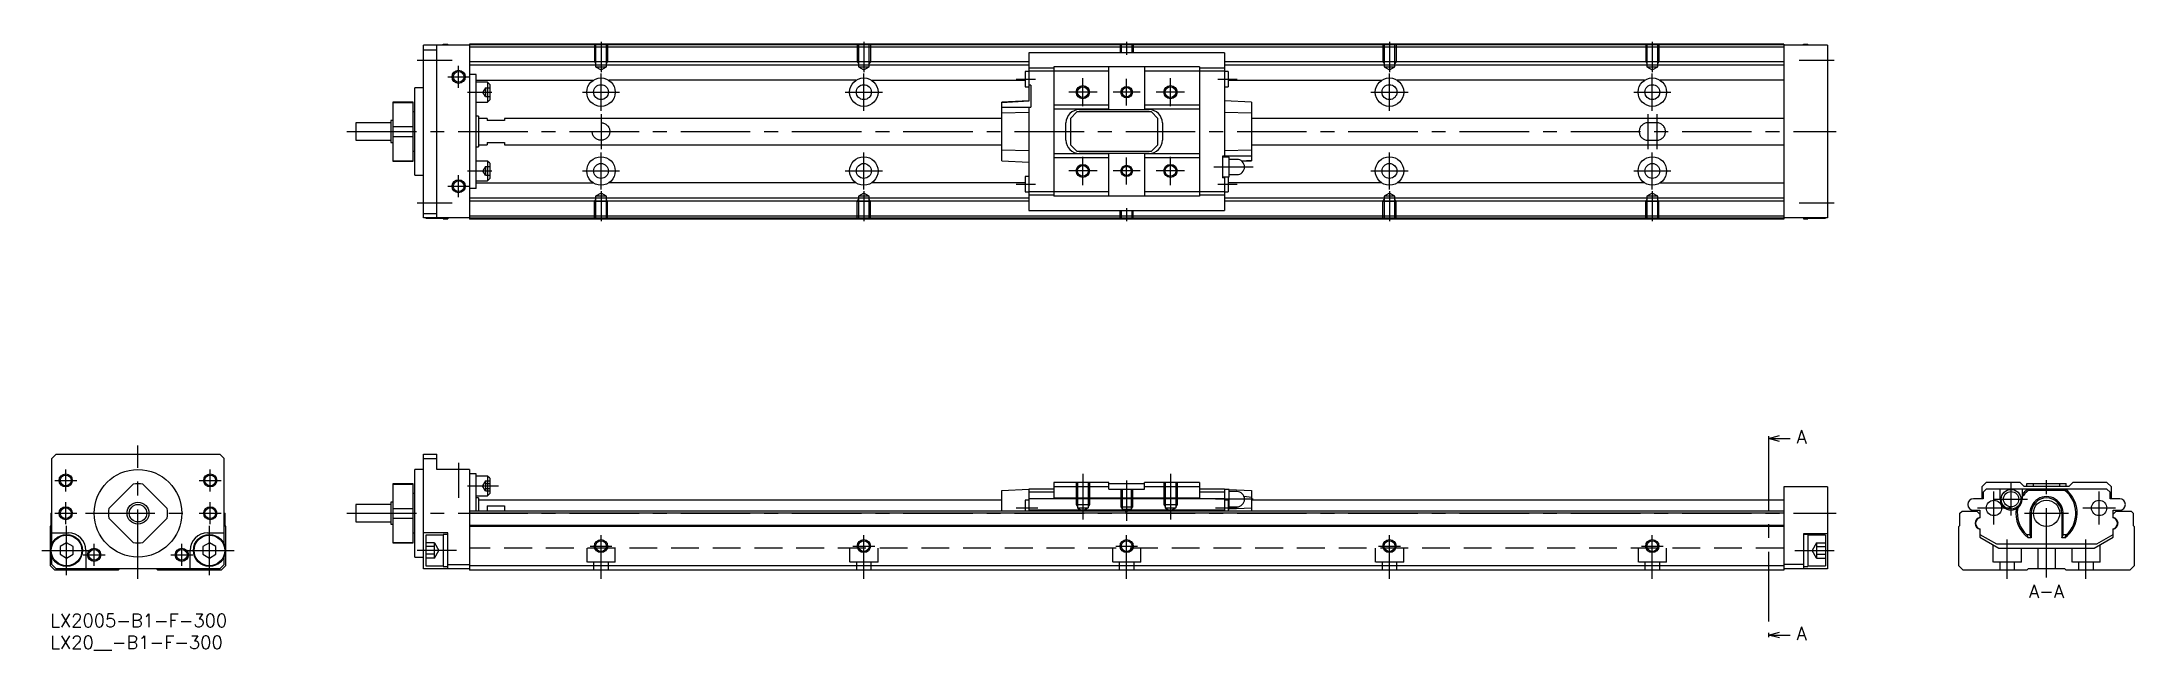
# Model space of a CAD drawing. Extents: x -2 to 476, y -8 to 131.
import ezdxf

# ---------------------------------------------------------------- set-up
doc = ezdxf.new("R2010")
doc.units = 0
doc.header["$LTSCALE"] = 0.5
doc.linetypes.add('CENTER', pattern=[50.8, 31.75, -6.35, 6.35, -6.35])
doc.linetypes.add('DASHED', pattern=[19.05, 12.7, -6.35])
for name, color, linetype in [('MSM_CENTER', 1, 'CENTER'), ('MSM_CONTINUOUS', 7, 'CONTINUOUS'), ('MSM_DASHED', 4, 'DASHED'), ('MSM_NARROW', 5, 'CONTINUOUS'), ('MSM_PART_NUMBER', 7, 'CONTINUOUS')]:
    doc.layers.add(name, color=color, linetype=linetype)
doc.styles.get("Standard").update_dxf_attribs({"font": 'txt.shx', "height": 1, "bigfont": 'bigfont.shx'})

# ---------------------------------------------------------------- blocks, each defined once
blk = doc.blocks.new('*U2')
at = {"layer": 'MSM_PART_NUMBER'}
blk.add_text('LX2005-B1-F-300', height=3, dxfattribs=at).set_placement((0, -3))
blk = doc.blocks.new('*U3')
at = {"layer": 'MSM_PART_NUMBER'}
blk.add_text('LX20__-B1-F-300', height=3, dxfattribs=at).set_placement((0, -8))

msp = doc.modelspace()

# ---------------------------------------------------------------- linework, layer by layer
at = {"layer": 'MSM_CENTER'}
for p, q in [((125.7, 130.7), (125.7, 123.79)), ((185.7, 130.7), (185.7, 123.79)), ((245.7, 130.7), (245.7, 127.7)), ((305.7, 130.7), (305.7, 123.79)), ((365.7, 130.7), (365.7, 123.79)), ((83.7, 126.5), (91.7, 126.5)), ((93.2, 120.2), (93.2, 125.2)), ((399.2, 126.5), (407.2, 126.5)), ((90.7, 122.7), (95.7, 122.7)), ((125.7, 114.95), (125.7, 123.45)), ((185.7, 114.95), (185.7, 123.45)), ((220.5, 122.2), (224.9, 122.2)), ((235.7, 115.97), (235.7, 122.43)), ((245.7, 116.14), (245.7, 122.26)), ((255.7, 115.97), (255.7, 122.43)), ((266.5, 122.2), (270.9, 122.2)), ((305.7, 114.95), (305.7, 123.45)), ((365.7, 114.95), (365.7, 123.45)), ((95.2, 119.2), (100.8, 119.2)), ((121.45, 119.2), (129.95, 119.2)), ((181.45, 119.2), (189.95, 119.2)), ((238.93, 119.2), (232.47, 119.2)), ((248.76, 119.2), (242.64, 119.2)), ((258.93, 119.2), (252.47, 119.2)), ((301.45, 119.2), (309.95, 119.2)), ((361.45, 119.2), (369.95, 119.2)), ((67.7, 110.2), (407.7, 110.2)), ((125.7, 114.2), (125.7, 106.2)), ((364.7, 114.2), (364.7, 106.2)), ((366.7, 114.2), (366.7, 106.2)), ((125.7, 96.95), (125.7, 105.45)), ((185.7, 96.95), (185.7, 105.45)), ((305.7, 96.95), (305.7, 105.45)), ((365.7, 96.95), (365.7, 105.45)), ((95.2, 101.2), (100.8, 101.2)), ((121.45, 101.2), (129.95, 101.2)), ((181.45, 101.2), (189.95, 101.2)), ((238.93, 101.2), (232.47, 101.2)), ((235.7, 97.97), (235.7, 104.43)), ((248.76, 101.2), (242.64, 101.2)), ((245.7, 98.14), (245.7, 104.26)), ((258.93, 101.2), (252.47, 101.2)), ((255.7, 97.97), (255.7, 104.43)), ((274.6, 102.1), (265.6, 102.1)), ((301.45, 101.2), (309.95, 101.2)), ((361.45, 101.2), (369.95, 101.2)), ((90.7, 97.7), (95.7, 97.7)), ((93.2, 95.2), (93.2, 100.2)), ((125.7, 96.61), (125.7, 89.7)), ((185.7, 96.61), (185.7, 89.7)), ((220.5, 98.2), (224.9, 98.2)), ((266.5, 98.15), (270.9, 98.15)), ((305.7, 96.61), (305.7, 89.7)), ((365.7, 96.61), (365.7, 89.7)), ((83.7, 93.9), (91.7, 93.9)), ((245.7, 92.7), (245.7, 89.7)), ((399.2, 93.9), (407.2, 93.9)), ((20, 8), (20, 38.5)), ((392.2, 39.58), (392.2, -4.33)), ((93.2, 34.5), (93.2, 26.5)), ((1, 30.5), (6, 30.5)), ((3.5, 28), (3.5, 33)), ((34, 30.5), (39, 30.5)), ((36.5, 28), (36.5, 33)), ((95.2, 29.25), (102.3, 29.25)), ((235.7, 32), (235.7, 21.6)), ((245.7, 30.5), (245.7, 21.3)), ((255.7, 32), (255.7, 21.6)), ((447.6, 22.45), (447.6, 29.95)), ((455.7, 8.3), (455.7, 31.1)), ((3.5, 20.5), (3.5, 25.5)), ((36.5, 20.5), (36.5, 25.5)), ((220.5, 24.2), (225.4, 24.2)), ((274.6, 26.2), (266, 26.2)), ((266, 24.2), (270.9, 24.2)), ((439.95, 24.2), (447.45, 24.2)), ((443.7, 20.45), (443.7, 27.95)), ((443.85, 26.2), (451.35, 26.2)), ((463.95, 24.2), (471.45, 24.2)), ((467.7, 20.45), (467.7, 27.95)), ((1, 23), (6, 23)), ((3.7, 8.85), (3.7, 20.15)), ((8, 23), (32, 23)), ((34, 23), (39, 23)), ((36.3, 8.85), (36.3, 20.15)), ((67.7, 23), (407.7, 23)), ((450.7, 23), (460.7, 23)), ((-1.95, 14.5), (9.35, 14.5)), ((10, 11), (10, 16)), ((30, 11), (30, 16)), ((30.65, 14.5), (41.95, 14.5)), ((92.7, 14.5), (83.7, 14.5)), ((123.2, 15.5), (128.2, 15.5)), ((125.7, 8), (125.7, 18)), ((183.2, 15.5), (188.2, 15.5)), ((185.7, 8), (185.7, 18)), ((243.2, 15.5), (248.2, 15.5)), ((245.7, 8), (245.7, 18)), ((303.2, 15.5), (308.2, 15.5)), ((305.7, 8), (305.7, 18)), ((363.2, 15.5), (368.2, 15.5)), ((365.7, 8), (365.7, 18)), ((398.2, 14.5), (407.2, 14.5)), ((446.7, 8), (446.7, 17)), ((464.7, 8), (464.7, 17)), ((7.5, 13.5), (12.5, 13.5)), ((27.5, 13.5), (32.5, 13.5))]:
    msp.add_line(p, q, dxfattribs=at)
at = {"layer": 'MSM_CONTINUOUS'}
for p, q in [((95.7, 129.9), (85.2, 129.9)), ((85.2, 90.5), (85.2, 129.9)), ((85.7, 129.9), (85.7, 130)), ((85.7, 130), (89.7, 130)), ((88.2, 90.5), (88.2, 129.9)), ((89.7, 129.9), (89.7, 130.15)), ((89.7, 130.15), (90.7, 130.15)), ((90.7, 129.9), (90.7, 130.15)), ((395.7, 130.2), (95.7, 130.2)), ((95.7, 130.2), (95.7, 90.2)), ((395.7, 130), (95.7, 130)), ((395.7, 129.5), (95.7, 129.5)), ((395.7, 130.2), (395.7, 90.2)), ((405.7, 129.9), (395.7, 129.9)), ((400.2, 129.9), (400.2, 130.15)), ((400.2, 130.15), (401.2, 130.15)), ((401.2, 129.9), (401.2, 130.15)), ((401.2, 130), (405.2, 130)), ((405.2, 129.9), (405.2, 130)), ((405.7, 129.9), (405.7, 90.5)), ((85.2, 128.9), (88.2, 128.9)), ((223.4, 126.1), (95.7, 126.1)), ((223.4, 125.4), (95.7, 125.4)), ((223.4, 128.2), (223.4, 117.13)), ((268, 128.2), (223.4, 128.2)), ((229.1, 124.7), (223.4, 124.7)), ((262.3, 125), (229.1, 125)), ((229.1, 125), (229.1, 95.4)), ((241.6, 115.2), (241.6, 125)), ((249.8, 125), (249.8, 115.2)), ((262.3, 125), (262.3, 95.4)), ((268, 124.7), (262.3, 124.7)), ((268, 128.2), (268, 104.6)), ((395.7, 126.1), (268, 126.1)), ((395.7, 125.4), (268, 125.4)), ((85.2, 120.2), (83.2, 120.2)), ((83.2, 100.2), (83.2, 120.2)), ((97.2, 123.2), (95.7, 123.2)), ((97.2, 97.2), (97.2, 123.2)), ((97.2, 121.94), (123.95, 121.94)), ((99.8, 121.45), (97.2, 121.45)), ((99.8, 121.45), (99.8, 116.95)), ((100.3, 120.95), (99.8, 121.45)), ((100.3, 120.95), (100.3, 117.45)), ((183.95, 121.94), (127.45, 121.94)), ((187.45, 121.94), (222.5, 121.94)), ((222.5, 123.95), (222.5, 120.45)), ((223.4, 123.95), (222.5, 123.95)), ((222.5, 120.45), (223.4, 120.45)), ((229.1, 123.99), (223.4, 123.99)), ((223.8, 120.8), (223.4, 120.8)), ((223.8, 120.8), (223.8, 115.8)), ((241.6, 124), (229.1, 124)), ((262.3, 124), (249.8, 124)), ((268, 123.99), (262.3, 123.99)), ((268.9, 123.95), (268, 123.95)), ((268, 120.45), (268.9, 120.45)), ((268.9, 123.95), (268.9, 120.45)), ((268.9, 121.94), (303.95, 121.94)), ((363.95, 121.94), (307.45, 121.94)), ((395.7, 121.94), (367.45, 121.94)), ((82.8, 116.95), (78.2, 116.95)), ((78.2, 116.95), (78.2, 103.45)), ((78.2, 116.86), (82.8, 116.86)), ((82.8, 103.45), (82.8, 116.95)), ((83.2, 114.7), (82.8, 114.7)), ((97.2, 116.95), (99.8, 116.95)), ((99.8, 116.95), (100.3, 117.45)), ((223.4, 117.2), (217.2, 116.88)), ((223.4, 117.13), (217.2, 116.76)), ((217.2, 103.52), (217.2, 116.88)), ((217.2, 115.8), (223.8, 115.8)), ((223.4, 115.8), (223.4, 92.2)), ((241.6, 116.2), (229.1, 116.2)), ((241.6, 115.3), (229.1, 115.3)), ((234.35, 114.7), (232.85, 113.2)), ((251.35, 114.7), (234.35, 114.7)), ((234.85, 115.2), (250.85, 115.2)), ((262.3, 116.2), (249.8, 116.2)), ((262.3, 115.3), (249.8, 115.3)), ((252.85, 113.2), (251.35, 114.7)), ((274.2, 116.88), (268, 117.2)), ((274.2, 116.88), (274.2, 103.52)), ((69.7, 112.2), (69.7, 108.2)), ((77.7, 112.2), (69.7, 112.2)), ((77.7, 112.7), (77.7, 107.7)), ((78.2, 112.7), (77.7, 112.7)), ((78.2, 111.32), (82.8, 111.32)), ((97.7, 113.7), (97.2, 113.7)), ((97.7, 113.7), (97.7, 106.7)), ((99.7, 113.2), (97.7, 113.2)), ((99.7, 113.2), (99.7, 112.7)), ((103.7, 112.7), (99.7, 112.7)), ((103.7, 113.2), (103.7, 112.7)), ((217.2, 113.2), (103.7, 113.2)), ((223.4, 114.53), (217.2, 114.39)), ((231.85, 108.2), (231.85, 112.2)), ((232.85, 113.2), (232.85, 107.2)), ((252.85, 107.2), (252.85, 113.2)), ((253.85, 112.2), (253.85, 108.2)), ((274.2, 114.39), (268, 114.53)), ((395.7, 113.2), (274.2, 113.2)), ((69.7, 108.2), (77.7, 108.2)), ((77.7, 107.7), (78.2, 107.7)), ((78.2, 109.08), (82.8, 109.08)), ((82.8, 105.7), (83.2, 105.7)), ((97.2, 106.7), (97.7, 106.7)), ((97.7, 107.2), (99.7, 107.2)), ((99.7, 107.7), (103.7, 107.7)), ((99.7, 107.7), (99.7, 107.2)), ((103.7, 107.7), (103.7, 107.2)), ((103.7, 107.2), (217.2, 107.2)), ((217.2, 106.01), (223.4, 105.87)), ((241.6, 105.1), (229.1, 105.1)), ((232.85, 107.2), (234.35, 105.7)), ((234.35, 105.7), (251.35, 105.7)), ((250.85, 105.2), (234.85, 105.2)), ((241.6, 95.4), (241.6, 105.2)), ((249.8, 105.2), (249.8, 95.4)), ((262.3, 105.1), (249.8, 105.1)), ((251.35, 105.7), (252.85, 107.2)), ((268, 105.87), (274.2, 106.01)), ((274.2, 107.2), (395.7, 107.2)), ((78.2, 103.54), (82.8, 103.54)), ((78.2, 103.45), (82.8, 103.45)), ((99.8, 103.45), (97.2, 103.45)), ((100.3, 102.95), (99.8, 103.45)), ((99.8, 103.45), (99.8, 98.95)), ((100.3, 102.95), (100.3, 99.45)), ((217.2, 103.52), (223.4, 103.2)), ((241.6, 104.2), (229.1, 104.2)), ((262.3, 104.2), (249.8, 104.2)), ((267.6, 104.6), (267.6, 99.6)), ((274.2, 104.6), (267.6, 104.6)), ((269.1, 104.35), (267.6, 104.35)), ((269.1, 99.85), (269.1, 104.35)), ((270.85, 103.85), (269.1, 103.85)), ((269.1, 100.35), (270.85, 100.35)), ((271.9, 103.5), (274.2, 103.64)), ((272.01, 103.41), (274.2, 103.52)), ((83.2, 100.2), (85.2, 100.2)), ((97.2, 97.2), (95.7, 97.2)), ((97.2, 98.95), (99.8, 98.95)), ((97.2, 98.46), (123.95, 98.46)), ((99.8, 98.95), (100.3, 99.45)), ((183.95, 98.46), (127.45, 98.46)), ((222.5, 98.46), (187.45, 98.46)), ((222.5, 99.95), (222.5, 96.45)), ((223.4, 99.95), (222.5, 99.95)), ((222.5, 96.45), (223.4, 96.45)), ((229.1, 96.41), (223.4, 96.41)), ((229.1, 95.7), (223.4, 95.7)), ((241.6, 96.4), (229.1, 96.4)), ((262.3, 96.4), (249.8, 96.4)), ((268, 96.41), (262.3, 96.41)), ((268, 95.7), (262.3, 95.7)), ((267.6, 99.85), (269.1, 99.85)), ((268, 99.6), (267.6, 99.6)), ((268, 99.85), (268, 92.2)), ((268, 96.45), (268.9, 96.45)), ((268.9, 99.85), (268.9, 96.45)), ((303.95, 98.46), (268.9, 98.46)), ((363.95, 98.46), (307.45, 98.46)), ((367.45, 98.46), (395.7, 98.46)), ((85.2, 91.5), (88.2, 91.5)), ((223.4, 95), (95.7, 95)), ((223.4, 94.3), (95.7, 94.3)), ((395.7, 90.9), (95.7, 90.9)), ((223.4, 92.2), (268, 92.2)), ((262.3, 95.4), (229.1, 95.4)), ((395.7, 95), (268, 95)), ((395.7, 94.3), (268, 94.3)), ((95.7, 90.5), (85.2, 90.5)), ((85.7, 90.5), (85.7, 90.4)), ((85.7, 90.4), (89.7, 90.4)), ((89.7, 90.5), (89.7, 90.25)), ((89.7, 90.25), (90.7, 90.25)), ((90.7, 90.5), (90.7, 90.25)), ((395.7, 90.4), (95.7, 90.4)), ((395.7, 90.2), (95.7, 90.2)), ((405.7, 90.5), (395.7, 90.5)), ((400.2, 90.5), (400.2, 90.25)), ((400.2, 90.25), (401.2, 90.25)), ((401.2, 90.5), (401.2, 90.25)), ((401.2, 90.4), (405.2, 90.4)), ((405.2, 90.5), (405.2, 90.4)), ((392.2, 40.08), (394.7, 40.75)), ((392.2, 40.58), (392.2, 39.58)), ((394.7, 39.41), (392.2, 40.08)), ((392.2, 40.08), (397.2, 40.08)), ((0.3, 35.5), (1.3, 36.5)), ((0.3, 15.83), (0.3, 35.5)), ((1.3, 36.5), (38.7, 36.5)), ((38.7, 36.5), (39.7, 35.5)), ((39.7, 15.83), (39.7, 35.5)), ((85.2, 10.3), (85.2, 36.5)), ((85.2, 36.5), (88.2, 36.5)), ((85.2, 35.5), (88.2, 35.5)), ((88.2, 33), (88.2, 36.5)), ((13.34, 24.12), (18.88, 29.66)), ((21.12, 29.66), (26.66, 24.12)), ((82.8, 29.75), (78.2, 29.75)), ((78.2, 29.75), (78.2, 16.25)), ((78.2, 29.66), (82.8, 29.66)), ((82.8, 16.25), (82.8, 29.75)), ((85.2, 33), (83.2, 33)), ((83.2, 13), (83.2, 33)), ((95.7, 33), (88.2, 33)), ((95.7, 33), (95.7, 10)), ((97.2, 32), (95.7, 32)), ((97.2, 23.5), (97.2, 32)), ((99.8, 31.5), (97.2, 31.5)), ((100.3, 31), (99.8, 31.5)), ((99.8, 31.5), (99.8, 27)), ((100.3, 31), (100.3, 27.5)), ((229.1, 30), (229.1, 26.43)), ((241.6, 30), (229.1, 30)), ((241.6, 29), (229.1, 29)), ((241.6, 28.5), (241.6, 30)), ((241.6, 29.8), (249.8, 29.8)), ((249.8, 28.5), (249.8, 30)), ((262.3, 30), (249.8, 30)), ((262.3, 29), (249.8, 29)), ((262.3, 30), (262.3, 26.43)), ((405.7, 29), (395.7, 29)), ((395.7, 29), (395.7, 10)), ((405.7, 29), (405.7, 10.3)), ((441.9, 30), (440.9, 29)), ((440.9, 29), (440.9, 26.43)), ((449.7, 30), (441.9, 30)), ((450.6, 29.1), (449.7, 30)), ((460.8, 29.1), (450.6, 29.1)), ((451.2, 29.1), (451.2, 29.8)), ((451.2, 29.8), (460.2, 29.8)), ((452.7, 29.1), (452.7, 29.8)), ((458.7, 29.1), (458.7, 29.8)), ((460.2, 29.1), (460.2, 29.8)), ((461.7, 30), (460.8, 29.1)), ((469.5, 30), (461.7, 30)), ((470.5, 29), (469.5, 30)), ((470.5, 26.43), (470.5, 29)), ((77.7, 25), (69.7, 25)), ((69.7, 25), (69.7, 21)), ((78.2, 25.5), (77.7, 25.5)), ((77.7, 25.5), (77.7, 20.5)), ((78.2, 24.12), (82.8, 24.12)), ((83.2, 27.5), (82.8, 27.5)), ((97.2, 27), (99.8, 27)), ((97.7, 26.5), (97.2, 26.5)), ((97.7, 26.5), (97.7, 23.5)), ((217.2, 26), (97.7, 26)), ((99.7, 24.66), (103.7, 24.66)), ((99.7, 24.66), (99.7, 23.5)), ((99.8, 27), (100.3, 27.5)), ((103.7, 24.66), (103.7, 23.5)), ((217.2, 28.2), (223.4, 28.5)), ((217.2, 23.5), (217.2, 28.2)), ((223.4, 25.95), (222.5, 25.95)), ((222.5, 25.95), (222.5, 23.5)), ((229.1, 28.5), (223.4, 28.5)), ((223.4, 28.5), (223.4, 23.5)), ((229.1, 27.79), (223.4, 27.79)), ((268, 26.3), (223.4, 26.3)), ((262.3, 26.43), (229.1, 26.43)), ((241.6, 28.5), (249.8, 28.5)), ((268, 28.5), (262.3, 28.5)), ((268, 27.79), (262.3, 27.79)), ((268, 28.5), (269.02, 28.45)), ((268, 28.5), (268, 23.5)), ((269.1, 28.45), (268, 28.45)), ((268.9, 25.95), (268, 25.95)), ((268.9, 25.95), (268.9, 23.5)), ((268.9, 23.95), (269.1, 23.95)), ((269.1, 28.45), (274.2, 28.2)), ((269.1, 23.95), (269.1, 28.45)), ((270.85, 27.95), (269.1, 27.95)), ((269.1, 24.45), (270.85, 24.45)), ((269.1, 24.03), (274.2, 24.23)), ((274.2, 26.63), (272.5, 26.79)), ((274.2, 28.2), (274.2, 23.5)), ((395.7, 26), (274.2, 26)), ((441.2, 26.3), (439, 26.3)), ((440.9, 26.43), (441.2, 26.43)), ((441.91, 28.5), (441.2, 27.79)), ((441.2, 27.79), (441.2, 26.3)), ((469.49, 28.5), (441.91, 28.5)), ((445.1, 26.2), (445.1, 28.5)), ((450.1, 28.5), (450.1, 26.2)), ((451.37, 28.5), (451.51, 28.2)), ((459.89, 28.2), (451.51, 28.2)), ((459.89, 28.2), (460.03, 28.5)), ((470.2, 27.79), (469.49, 28.5)), ((470.2, 26.3), (470.2, 27.79)), ((470.2, 26.43), (470.5, 26.43)), ((472.4, 26.3), (470.2, 26.3)), ((0, 20), (0.2, 20.2)), ((0, 11), (0, 20)), ((0.2, 23), (0.3, 23.1)), ((0.2, 20.2), (0.2, 23)), ((18.88, 16.34), (13.34, 21.88)), ((26.66, 21.88), (21.12, 16.34)), ((39.7, 23.1), (39.8, 23)), ((39.8, 23), (39.8, 20.2)), ((39.8, 20.2), (40, 20)), ((40, 20), (40, 11)), ((69.7, 21), (77.7, 21)), ((77.7, 20.5), (78.2, 20.5)), ((78.2, 21.88), (82.8, 21.88)), ((395.7, 23.5), (95.7, 23.5)), ((395.7, 23), (95.7, 23)), ((395.7, 20.2), (95.7, 20.2)), ((395.7, 20), (95.7, 20)), ((268, 23.7), (223.4, 23.7)), ((435.7, 20), (435.9, 20.2)), ((435.7, 11), (435.7, 20)), ((435.9, 23), (436.4, 23.5)), ((435.9, 20.2), (435.9, 23)), ((436.4, 23.5), (439.8, 23.5)), ((439, 23.7), (440.5, 23.7)), ((439.8, 23.5), (440.5, 22.8)), ((440.5, 23.7), (440.5, 21.96)), ((440.5, 19.44), (440.5, 17.5)), ((451.91, 22.68), (451.91, 18.04)), ((452.2, 23), (452.2, 17.38)), ((459.2, 23), (459.2, 17.38)), ((459.49, 18.04), (459.49, 22.68)), ((470.9, 21.96), (470.9, 23.7)), ((470.9, 23.7), (472.4, 23.7)), ((470.9, 22.8), (471.6, 23.5)), ((470.9, 17.5), (470.9, 19.44)), ((471.6, 23.5), (475, 23.5)), ((475, 23.5), (475.5, 23)), ((475.5, 23), (475.5, 20.2)), ((475.5, 20.2), (475.7, 20)), ((475.7, 20), (475.7, 11)), ((0.3, 18.5), (4.1, 18.5)), ((3.7, 16.23), (2.2, 15.37)), ((2.2, 15.37), (2.2, 13.63)), ((5.2, 15.37), (3.7, 16.23)), ((5.2, 13.63), (5.2, 15.37)), ((8.1, 14.5), (8.1, 10.3)), ((31.9, 10.3), (31.9, 14.5)), ((36.3, 16.23), (34.8, 15.37)), ((34.8, 15.37), (34.8, 13.63)), ((35.9, 18.5), (39.7, 18.5)), ((37.8, 15.37), (36.3, 16.23)), ((37.8, 13.63), (37.8, 15.37)), ((78.2, 16.34), (82.8, 16.34)), ((78.2, 16.25), (82.8, 16.25)), ((82.8, 18.5), (83.2, 18.5)), ((90.7, 18.5), (85.2, 18.5)), ((85.7, 18), (85.7, 11)), ((89.7, 18), (85.7, 18)), ((89.7, 18.15), (89.7, 10.85)), ((90.7, 18.15), (89.7, 18.15)), ((90.7, 10.3), (90.7, 18.5)), ((405.7, 18.3), (400.2, 18.3)), ((400.2, 18.3), (400.2, 10.3)), ((401.2, 18.15), (400.2, 18.15)), ((401.2, 18.15), (401.2, 10.85)), ((405.2, 18), (401.2, 18)), ((405.2, 18), (405.2, 11)), ((440.5, 18.16), (444.24, 16)), ((440.5, 17.5), (444.83, 15)), ((444.24, 16), (467.16, 16)), ((444.83, 15), (466.57, 15)), ((451.91, 18.04), (451.23, 18.04)), ((452.2, 17.38), (451.53, 17.38)), ((451.91, 18.04), (452.2, 17.38)), ((459.2, 17.38), (459.49, 18.04)), ((459.87, 17.38), (459.2, 17.38)), ((460.17, 18.04), (459.49, 18.04)), ((466.57, 15), (470.9, 17.5)), ((467.16, 16), (470.9, 18.16)), ((1, 10), (0, 11)), ((0.3, 11.3), (0.3, 13.17)), ((0.3, 11.3), (1.3, 10.3)), ((15.5, 10), (1, 10)), ((38.7, 10.3), (1.3, 10.3)), ((2.2, 13.63), (3.7, 12.77)), ((3.7, 12.77), (5.2, 13.63)), ((15.8, 10.3), (15.5, 10)), ((24.5, 10), (24.2, 10.3)), ((39, 10), (24.5, 10)), ((34.8, 13.63), (36.3, 12.77)), ((36.3, 12.77), (37.8, 13.63)), ((38.7, 10.3), (39.7, 11.3)), ((40, 11), (39, 10)), ((39.7, 11.3), (39.7, 13.17)), ((83.2, 13), (85.2, 13)), ((95.7, 10.3), (85.2, 10.3)), ((85.7, 11), (89.7, 11)), ((89.7, 10.85), (90.7, 10.85)), ((90.7, 11.3), (95.7, 11.3)), ((395.7, 11), (95.7, 11)), ((395.7, 10), (95.7, 10)), ((400.2, 11.3), (395.7, 11.3)), ((405.7, 10.3), (395.7, 10.3)), ((400.2, 10.85), (401.2, 10.85)), ((401.2, 11), (405.2, 11)), ((436.7, 10), (435.7, 11)), ((451.2, 10), (436.7, 10)), ((451.5, 10.3), (451.2, 10)), ((459.9, 10.3), (451.5, 10.3)), ((460.2, 10), (459.9, 10.3)), ((474.7, 10), (460.2, 10)), ((475.7, 11), (474.7, 10)), ((392.2, -4.83), (394.7, -4.16)), ((392.2, -4.33), (392.2, -5.33)), ((394.7, -5.5), (392.2, -4.83)), ((392.2, -4.83), (397.2, -4.83))]:
    msp.add_line(p, q, dxfattribs=at)
for centre, radius in [((93.2, 122.7), 1.23), ((125.7, 119.2), 3.25), ((125.7, 119.2), 1.7), ((185.7, 119.2), 3.25), ((185.7, 119.2), 1.7), ((235.7, 119.2), 1.23), ((245.7, 119.2), 1.06), ((255.7, 119.2), 1.23), ((305.7, 119.2), 3.25), ((305.7, 119.2), 1.7), ((365.7, 119.2), 3.25), ((365.7, 119.2), 1.7), ((125.7, 101.2), 3.25), ((125.7, 101.2), 1.7), ((185.7, 101.2), 3.25), ((185.7, 101.2), 1.7), ((235.7, 101.2), 1.23), ((245.7, 101.2), 1.06), ((255.7, 101.2), 1.23), ((305.7, 101.2), 3.25), ((305.7, 101.2), 1.7), ((365.7, 101.2), 3.25), ((365.7, 101.2), 1.7), ((93.2, 97.7), 1.23), ((3.5, 30.5), 1.23), ((20, 23), 10), ((36.5, 30.5), 1.23), ((3.5, 23), 1.23), ((20, 23), 2.5), ((20, 23), 2), ((36.5, 23), 1.23), ((443.7, 24.2), 1.75), ((447.6, 26.2), 2.25), ((447.6, 26.2), 1.75), ((455.7, 23), 3), ((467.7, 24.2), 1.75), ((3.7, 14.5), 3.65), ((3.7, 14.5), 3.5), ((10, 13.5), 1.23), ((30, 13.5), 1.23), ((36.3, 14.5), 3.65), ((36.3, 14.5), 3.5), ((125.7, 15.5), 1.23), ((185.7, 15.5), 1.23), ((245.7, 15.5), 1.23), ((305.7, 15.5), 1.23), ((365.7, 15.5), 1.23)]:
    msp.add_circle(centre, radius, dxfattribs=at)
for centre, radius, start, end in [((234.85, 112.2), 3, 90, 180), ((250.85, 112.2), 3, 0, 90), ((234.85, 108.2), 3, 180, 270), ((250.85, 108.2), 3, 270, 0), ((270.85, 102.1), 1.75, 270, 90), ((20, 23), 6.75, 80.4309, 99.5691), ((20, 23), 6.75, 170.4309, 189.5691), ((20, 23), 6.75, 350.4309, 9.5691), ((270.85, 26.2), 1.75, 270, 90), ((439, 25), 1.3, 90, 270), ((447.6, 26.2), 2.5, 180, 0), ((455.7, 23), 7, 171.8617, 233.4038), ((455.7, 23), 6.68, 169.3812, 227.9598), ((455.7, 23), 7, 128.2132, 143.1301), ((455.7, 23), 6.68, 128.8735, 147.0286), ((455.7, 23), 3.8, 355.1074, 184.8926), ((455.7, 23), 3.5, 0, 180), ((455.7, 23), 7, 306.5962, 51.7868), ((455.7, 23), 6.68, 312.0402, 51.1265), ((472.4, 25), 1.3, 270, 90), ((440.7, 20.7), 1.32, 98.7147, 261.2853), ((440.8, 20.7), 1.3, 103.3424, 256.6576), ((470.7, 20.7), 1.32, 278.7147, 81.2853), ((470.6, 20.7), 1.3, 283.3424, 76.6576), ((4.1, 14.5), 4, 0, 90), ((20, 23), 6.75, 260.4309, 279.5691), ((35.9, 14.5), 4, 90, 180), ((456.77, 20.13), 5.92, 200.6125, 207.6426), ((449.51, 22.42), 11.52, 334.0671, 337.6778)]:
    msp.add_arc(centre, radius, start, end, dxfattribs=at)
at = {"layer": 'MSM_DASHED'}
for p, q in [((124.2, 130.2), (124.2, 126.2)), ((124.47, 130.2), (124.47, 125)), ((126.93, 125), (126.93, 130.2)), ((127.2, 130.2), (127.2, 126.2)), ((184.2, 130.2), (184.2, 126.2)), ((184.47, 130.2), (184.47, 125)), ((186.93, 125), (186.93, 130.2)), ((187.2, 130.2), (187.2, 126.2)), ((244.2, 130.2), (244.2, 128.2)), ((244.47, 130.2), (244.47, 128.2)), ((246.93, 128.2), (246.93, 130.2)), ((247.2, 130.2), (247.2, 128.2)), ((304.2, 130.2), (304.2, 126.2)), ((304.47, 130.2), (304.47, 125)), ((306.93, 125), (306.93, 130.2)), ((307.2, 130.2), (307.2, 126.2)), ((364.2, 130.2), (364.2, 126.2)), ((364.47, 130.2), (364.47, 125)), ((366.93, 125), (366.93, 130.2)), ((367.2, 130.2), (367.2, 126.2)), ((124.2, 126.2), (127.2, 126.2)), ((124.2, 126.2), (124.47, 125.73)), ((124.47, 125), (126.93, 125)), ((124.47, 125), (125.7, 124.29)), ((125.7, 124.29), (126.93, 125)), ((127.2, 126.2), (126.93, 125.73)), ((184.2, 126.2), (187.2, 126.2)), ((184.2, 126.2), (184.47, 125.73)), ((184.47, 125), (186.93, 125)), ((184.47, 125), (185.7, 124.29)), ((185.7, 124.29), (186.93, 125)), ((187.2, 126.2), (186.93, 125.73)), ((304.2, 126.2), (307.2, 126.2)), ((304.2, 126.2), (304.47, 125.73)), ((304.47, 125), (306.93, 125)), ((304.47, 125), (305.7, 124.29)), ((305.7, 124.29), (306.93, 125)), ((307.2, 126.2), (306.93, 125.73)), ((364.2, 126.2), (367.2, 126.2)), ((364.2, 126.2), (364.47, 125.73)), ((364.47, 125), (366.93, 125)), ((364.47, 125), (365.7, 124.29)), ((365.7, 124.29), (366.93, 125)), ((367.2, 126.2), (366.93, 125.73)), ((99.3, 120.2), (98.72, 119.2)), ((99.3, 120.2), (100.3, 120.2)), ((99.3, 120.2), (99.3, 118.2)), ((99.3, 118.2), (98.72, 119.2)), ((99.3, 119.2), (100.3, 119.2)), ((99.3, 118.2), (100.3, 118.2)), ((366.7, 112.2), (364.7, 112.2)), ((364.7, 108.2), (366.7, 108.2)), ((99.3, 102.2), (98.72, 101.2)), ((99.3, 100.2), (98.72, 101.2)), ((99.3, 102.2), (100.3, 102.2)), ((99.3, 102.2), (99.3, 100.2)), ((99.3, 101.2), (100.3, 101.2)), ((99.3, 100.2), (100.3, 100.2)), ((125.7, 96.11), (124.47, 95.4)), ((126.93, 95.4), (125.7, 96.11)), ((185.7, 96.11), (184.47, 95.4)), ((186.93, 95.4), (185.7, 96.11)), ((305.7, 96.11), (304.47, 95.4)), ((306.93, 95.4), (305.7, 96.11)), ((365.7, 96.11), (364.47, 95.4)), ((366.93, 95.4), (365.7, 96.11)), ((124.2, 94.2), (124.47, 94.67)), ((127.2, 94.2), (124.2, 94.2)), ((124.2, 90.2), (124.2, 94.2)), ((126.93, 95.4), (124.47, 95.4)), ((124.47, 95.4), (124.47, 90.2)), ((126.93, 90.2), (126.93, 95.4)), ((127.2, 94.2), (126.93, 94.67)), ((127.2, 90.2), (127.2, 94.2)), ((184.2, 94.2), (184.47, 94.67)), ((187.2, 94.2), (184.2, 94.2)), ((184.2, 90.2), (184.2, 94.2)), ((186.93, 95.4), (184.47, 95.4)), ((184.47, 95.4), (184.47, 90.2)), ((186.93, 90.2), (186.93, 95.4)), ((187.2, 94.2), (186.93, 94.67)), ((187.2, 90.2), (187.2, 94.2)), ((244.2, 90.2), (244.2, 92.2)), ((244.47, 92.2), (244.47, 90.2)), ((246.93, 90.2), (246.93, 92.2)), ((247.2, 90.2), (247.2, 92.2)), ((304.2, 94.2), (304.47, 94.67)), ((307.2, 94.2), (304.2, 94.2)), ((304.2, 90.2), (304.2, 94.2)), ((306.93, 95.4), (304.47, 95.4)), ((304.47, 95.4), (304.47, 90.2)), ((306.93, 90.2), (306.93, 95.4)), ((307.2, 94.2), (306.93, 94.67)), ((307.2, 90.2), (307.2, 94.2)), ((364.2, 94.2), (364.47, 94.67)), ((367.2, 94.2), (364.2, 94.2)), ((364.2, 90.2), (364.2, 94.2)), ((364.47, 95.4), (364.47, 90.2)), ((366.93, 95.4), (364.47, 95.4)), ((366.93, 90.2), (366.93, 95.4)), ((367.2, 94.2), (366.93, 94.67)), ((367.2, 90.2), (367.2, 94.2)), ((99.3, 30.4), (98.63, 29.25)), ((99.3, 28.1), (98.63, 29.25)), ((99.3, 30.4), (100.3, 30.4)), ((99.3, 30.4), (99.3, 28.1)), ((99.3, 29.83), (100.3, 29.83)), ((99.3, 28.67), (100.3, 28.67)), ((234.2, 30), (234.2, 25)), ((234.47, 30), (234.47, 24.21)), ((236.93, 30), (236.93, 24.21)), ((237.2, 30), (237.2, 25)), ((254.2, 30), (254.2, 25)), ((254.47, 30), (254.47, 24.21)), ((256.93, 30), (256.93, 24.21)), ((257.2, 30), (257.2, 25)), ((99.3, 28.1), (100.3, 28.1)), ((234.2, 25), (237.2, 25)), ((234.2, 25), (234.47, 24.53)), ((234.47, 24.21), (236.93, 24.21)), ((234.47, 24.21), (235.7, 23.5)), ((236.93, 24.21), (235.7, 23.5)), ((237.2, 25), (236.93, 24.53)), ((244.4, 28.5), (244.4, 24.5)), ((244.4, 24.5), (247, 24.5)), ((244.4, 24.5), (244.64, 24.08)), ((244.64, 28.5), (244.64, 23.91)), ((244.64, 23.91), (246.76, 23.91)), ((244.64, 23.91), (245.7, 23.3)), ((246.76, 23.91), (245.7, 23.3)), ((246.76, 28.5), (246.76, 23.91)), ((247, 24.5), (246.76, 24.08)), ((247, 28.5), (247, 24.5)), ((254.2, 25), (257.2, 25)), ((254.2, 25), (254.47, 24.53)), ((254.47, 24.21), (256.93, 24.21)), ((254.47, 24.21), (255.7, 23.5)), ((256.93, 24.21), (255.7, 23.5)), ((257.2, 25), (256.93, 24.53)), ((87.7, 16.23), (85.7, 16.23)), ((87.7, 15.37), (85.7, 15.37)), ((87.7, 12.77), (87.7, 16.23)), ((87.7, 16.23), (88.7, 14.5)), ((87.7, 12.77), (88.7, 14.5)), ((395.7, 15), (95.7, 15)), ((122.45, 15), (122.45, 11.8)), ((128.95, 11.8), (128.95, 15)), ((182.45, 15), (182.45, 11.8)), ((188.95, 11.8), (188.95, 15)), ((242.45, 15), (242.45, 11.8)), ((248.95, 11.8), (248.95, 15)), ((302.45, 15), (302.45, 11.8)), ((308.95, 11.8), (308.95, 15)), ((362.45, 15), (362.45, 11.8)), ((368.95, 11.8), (368.95, 15)), ((403.2, 16.23), (402.2, 14.5)), ((403.2, 12.77), (402.2, 14.5)), ((403.2, 16.23), (405.2, 16.23)), ((403.2, 16.23), (403.2, 12.77)), ((403.2, 15.37), (405.2, 15.37)), ((443.45, 15.8), (443.45, 11.8)), ((449.95, 11.8), (449.95, 15)), ((453.7, 15), (453.7, 10.3)), ((457.7, 15), (457.7, 10.3)), ((461.45, 15), (461.45, 11.8)), ((467.95, 11.8), (467.95, 15.8)), ((87.7, 13.63), (85.7, 13.63)), ((87.7, 12.77), (85.7, 12.77)), ((128.95, 11.8), (122.45, 11.8)), ((124, 11.8), (124, 10)), ((127.4, 10), (127.4, 11.8)), ((188.95, 11.8), (182.45, 11.8)), ((184, 11.8), (184, 10)), ((187.4, 10), (187.4, 11.8)), ((248.95, 11.8), (242.45, 11.8)), ((244, 11.8), (244, 10)), ((247.4, 10), (247.4, 11.8)), ((308.95, 11.8), (302.45, 11.8)), ((304, 11.8), (304, 10)), ((307.4, 10), (307.4, 11.8)), ((368.95, 11.8), (362.45, 11.8)), ((364, 11.8), (364, 10)), ((367.4, 10), (367.4, 11.8)), ((403.2, 13.63), (405.2, 13.63)), ((403.2, 12.77), (405.2, 12.77)), ((449.95, 11.8), (443.45, 11.8)), ((445, 11.8), (445, 10)), ((448.4, 10), (448.4, 11.8)), ((467.95, 11.8), (461.45, 11.8)), ((463, 11.8), (463, 10)), ((466.4, 10), (466.4, 11.8))]:
    msp.add_line(p, q, dxfattribs=at)
msp.add_circle((125.7, 110.2), 2, dxfattribs=at)
for centre, start, end in [((364.7, 110.2), 90, 270), ((366.7, 110.2), 270, 90)]:
    msp.add_arc(centre, 2, start, end, dxfattribs=at)
at = {"layer": 'MSM_NARROW'}
for centre, radius in [((93.2, 122.7), 1.5), ((235.7, 119.2), 1.5), ((245.7, 119.2), 1.3), ((255.7, 119.2), 1.5), ((235.7, 101.2), 1.5), ((245.7, 101.2), 1.3), ((255.7, 101.2), 1.5), ((93.2, 97.7), 1.5), ((3.5, 30.5), 1.5), ((36.5, 30.5), 1.5), ((3.5, 23), 1.5), ((36.5, 23), 1.5), ((10, 13.5), 1.5), ((30, 13.5), 1.5), ((125.7, 15.5), 1.5), ((185.7, 15.5), 1.5), ((245.7, 15.5), 1.5), ((305.7, 15.5), 1.5), ((365.7, 15.5), 1.5)]:
    msp.add_circle(centre, radius, dxfattribs=at)

# ---------------------------------------------------------------- block references
at = {"layer": 'MSM_CONTINUOUS'}
for name in ['*U2', '*U3']:
    msp.add_blockref(name, (0, 0), dxfattribs=at)

# ---------------------------------------------------------------- texts
at = {"layer": 'MSM_PART_NUMBER'}
for s, p in [('A', (398.62, 38.95)), ('A-A', (451.71, 3.66)), ('A', (398.62, -5.96))]:
    msp.add_text(s, height=3, dxfattribs=at).set_placement(p)

doc.saveas('drawing.dxf')
